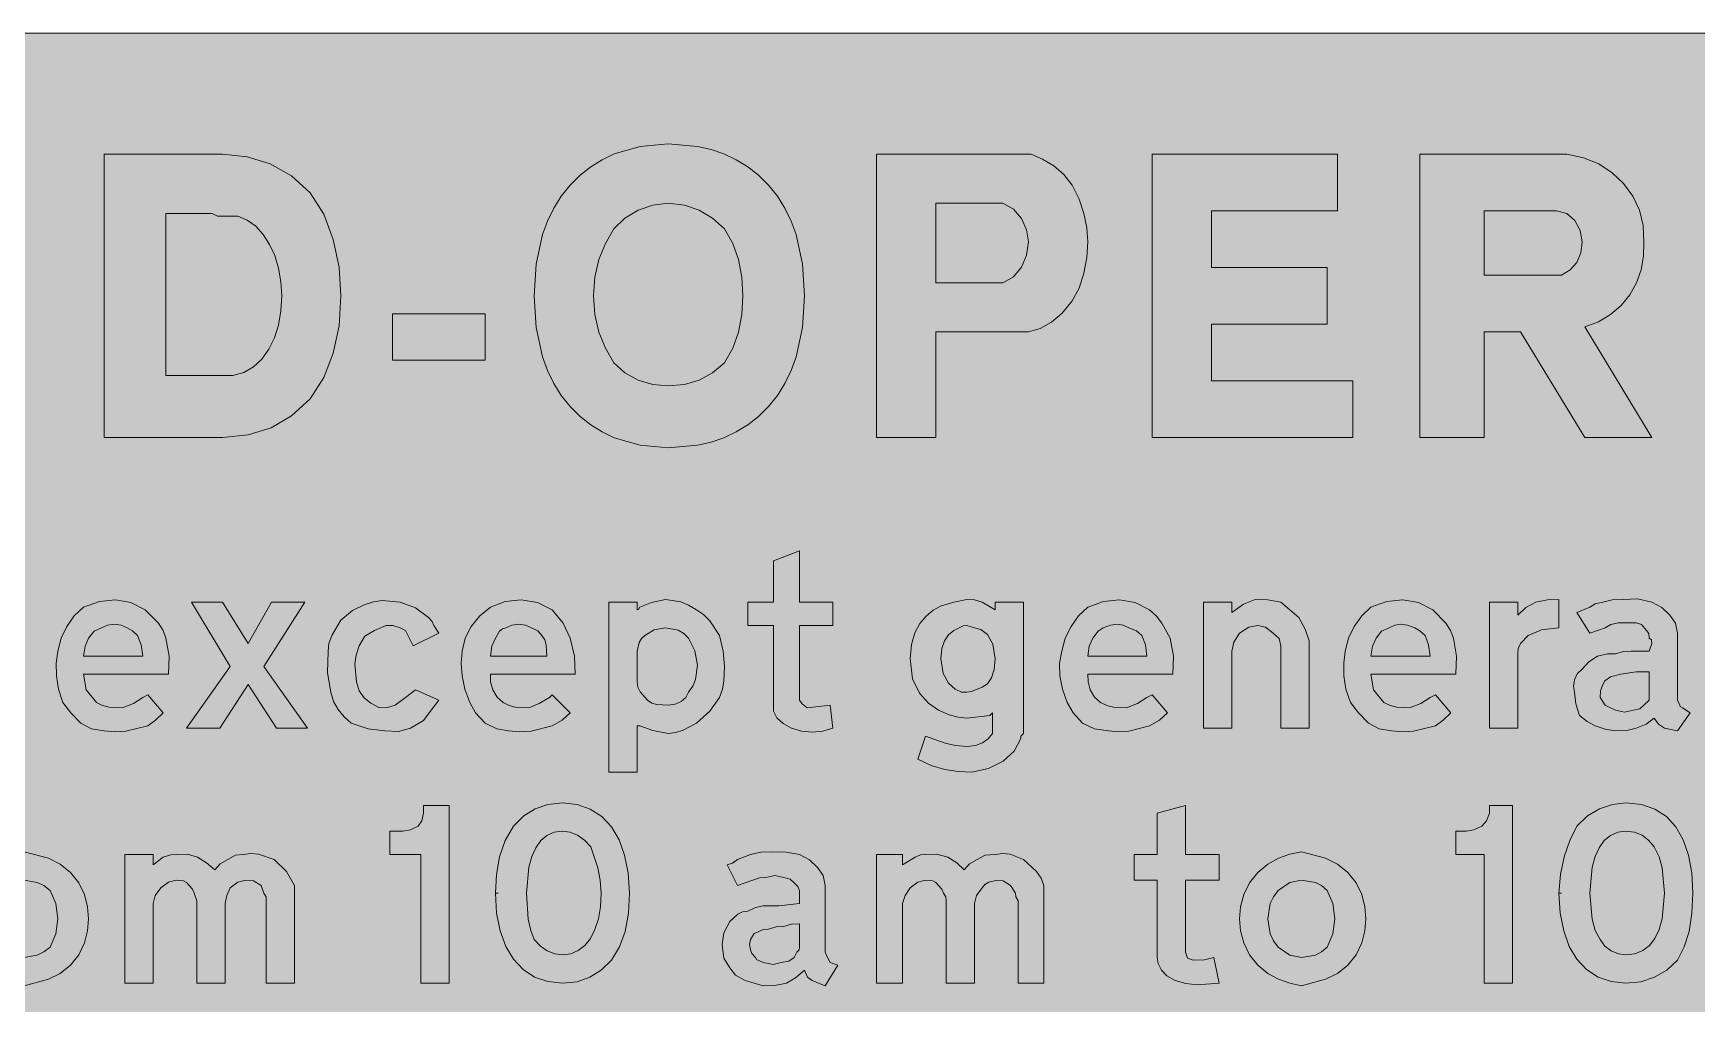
# Model space of a CAD drawing. Header units: metres. Extents: x 10 to 559, y 12 to 260.
# Drawn here: x 345.7 to 462, y 192.1 to 259.9 of the extents above; entities that cross this region are included whole.
import ezdxf

# ---------------------------------------------------------------- set-up
doc = ezdxf.new("R2010")
doc.units = ezdxf.units.M
for name, color, linetype, true_color in [('FILL_BLACK_000000', 7, 'Continuous', 0x000000), ('FILL_YELLOW_FFFF00', 7, 'Continuous', 0xffff00), ('STROKE_BLACK_000000', 7, 'Continuous', 0x000000)]:
    doc.layers.add(name, color=color, linetype=linetype, true_color=true_color)

msp = doc.modelspace()

# ---------------------------------------------------------------- hatches: boundary and pattern name
at = {"layer": 'FILL_BLACK_000000', "true_color": 0x000000}
h = msp.add_hatch(color=7, dxfattribs=at)
h.dxf.hatch_style = 1
h.paths.add_polyline_path([(350.64, 251.46), (358.92, 251.46), (360.64, 251.29), (362.25, 250.79), (363.73, 249.94), (365.04, 248.76), (365.99, 247.26), (366.66, 245.5), (367.07, 243.57), (367.2, 241.56), (367.07, 239.47), (366.66, 237.56), (365.99, 235.84), (365.04, 234.36), (363.75, 233.18), (362.32, 232.34), (360.71, 231.83), (358.92, 231.66), (350.64, 231.66), (350.64, 251.46)])
h.paths.add_polyline_path([(358.38, 235.98), (359.46, 235.98), (359.64, 235.98), (360.41, 236.21), (361.09, 236.6), (361.67, 237.14), (362.16, 237.83), (362.55, 238.62), (362.83, 239.52), (363, 240.51), (363.06, 241.56), (363, 242.55), (362.84, 243.5), (362.57, 244.37), (362.21, 245.16), (361.76, 245.85), (361.24, 246.42), (360.65, 246.86), (360, 247.14), (359.78, 247.14), (359.64, 247.14), (358.56, 247.14), (358.2, 247.32), (354.96, 247.32), (354.96, 235.98), (358.2, 235.98), (358.31, 235.98), (358.38, 235.98)], flags=16)
h = msp.add_hatch(color=7, dxfattribs=at)
h.dxf.hatch_style = 1
h.paths.add_polyline_path([(393.07, 251.79), (393.97, 251.48), (394.83, 251.08), (395.63, 250.59), (396.38, 249.99), (397.08, 249.3), (397.71, 248.52), (398.23, 247.69), (398.67, 246.79), (399.01, 245.84), (399.46, 243.78), (399.6, 241.56), (399.46, 239.34), (399.01, 237.29), (398.67, 236.33), (398.23, 235.43), (397.71, 234.6), (397.08, 233.82), (396.38, 233.13), (395.63, 232.53), (394.83, 232.04), (393.97, 231.64), (393.07, 231.33), (392.12, 231.11), (390.06, 230.94), (388.11, 231.11), (386.3, 231.64), (385.46, 232.04), (384.67, 232.53), (383.92, 233.13), (383.22, 233.82), (382.59, 234.6), (382.07, 235.43), (381.63, 236.33), (381.28, 237.29), (380.84, 239.34), (380.7, 241.56), (380.84, 243.78), (381.28, 245.84), (381.63, 246.79), (382.07, 247.69), (382.59, 248.52), (383.22, 249.3), (383.92, 249.99), (384.67, 250.59), (385.46, 251.08), (386.3, 251.48), (388.11, 252.01), (390.06, 252.18), (392.12, 252.01), (393.07, 251.79)])
h.paths.add_polyline_path([(394.99, 244.1), (394.6, 245.23), (394.02, 246.24), (393.17, 246.98), (392.24, 247.55), (391.21, 247.91), (390.06, 248.04), (388.99, 247.91), (387.97, 247.55), (387.05, 246.98), (386.28, 246.24), (385.68, 245.23), (385.22, 244.1), (384.94, 242.87), (384.84, 241.56), (384.94, 240.25), (385.22, 239.02), (385.68, 237.89), (386.28, 236.88), (387.05, 236.17), (387.97, 235.67), (388.99, 235.36), (390.06, 235.26), (391.21, 235.36), (392.24, 235.67), (393.17, 236.17), (394.02, 236.88), (394.6, 237.89), (394.99, 239.02), (395.21, 240.25), (395.28, 241.56), (395.21, 242.87), (394.99, 244.1)], flags=16)
h = msp.add_hatch(color=7, dxfattribs=at)
h.dxf.hatch_style = 1
h.paths.add_polyline_path([(408.78, 239.04), (408.78, 231.66), (404.64, 231.66), (404.64, 251.46), (414.54, 251.46), (415.26, 251.46), (415.33, 251.46), (415.44, 251.46), (416.24, 251.12), (417.02, 250.65), (417.72, 250.04), (418.32, 249.3), (418.79, 248.33), (419.13, 247.32), (419.33, 246.31), (419.4, 245.34), (419.33, 244.24), (419.13, 243.14), (418.79, 242.1), (418.32, 241.2), (417.61, 240.36), (416.86, 239.72), (416.07, 239.28), (415.26, 239.04), (415.19, 239.04), (415.08, 239.04), (414.36, 239.04), (408.78, 239.04)])
h.paths.add_polyline_path([(413.28, 242.46), (413.35, 242.46), (413.46, 242.46), (414.2, 242.88), (414.77, 243.56), (415.13, 244.41), (415.26, 245.34), (415.13, 246.17), (414.77, 246.96), (414.2, 247.62), (413.46, 248.04), (413.1, 248.04), (408.78, 248.04), (408.78, 242.46), (413.28, 242.46)], flags=16)
h = msp.add_hatch(color=7, dxfattribs=at)
h.dxf.hatch_style = 1
h.paths.add_polyline_path([(428.04, 235.62), (437.94, 235.62), (437.94, 231.66), (423.9, 231.66), (423.9, 251.46), (436.86, 251.46), (436.86, 247.5), (428.04, 247.5), (428.04, 243.54), (436.14, 243.54), (436.14, 239.58), (428.04, 239.58), (428.04, 235.62)])
h = msp.add_hatch(color=7, dxfattribs=at)
h.dxf.hatch_style = 1
h.paths.add_polyline_path([(442.62, 231.66), (442.62, 251.46), (452.88, 251.46), (454.05, 251.22), (455.12, 250.78), (456.06, 250.17), (456.86, 249.41), (457.5, 248.53), (457.97, 247.54), (458.23, 246.47), (458.28, 245.34), (458.26, 244.34), (458.09, 243.37), (457.76, 242.46), (457.29, 241.63), (456.68, 240.88), (455.95, 240.25), (455.1, 239.75), (454.14, 239.4), (458.82, 231.66), (454.14, 231.66), (449.64, 239.04), (447.12, 239.04), (447.12, 231.66), (442.62, 231.66)])
h.paths.add_polyline_path([(452.52, 243), (453.12, 243.37), (453.58, 243.9), (453.86, 244.57), (453.96, 245.34), (453.83, 246.13), (453.46, 246.83), (452.9, 247.31), (452.16, 247.5), (447.12, 247.5), (447.12, 243), (452.34, 243), (452.52, 243)], flags=16)
h = msp.add_hatch(color=7, dxfattribs=at)
h.dxf.hatch_style = 1
h.paths.add_polyline_path([(377.28, 240.3), (377.28, 237.06), (370.8, 237.06), (370.8, 240.3), (377.28, 240.3)])
h = msp.add_hatch(color=7, dxfattribs=at)
h.dxf.hatch_style = 1
h.paths.add_polyline_path([(399.44, 213.03), (399.78, 212.76), (401.4, 212.94), (401.58, 211.32), (400.88, 211.12), (400.14, 211.05), (399.4, 211.12), (398.7, 211.32), (398.1, 211.65), (397.66, 212.06), (397.43, 212.51), (397.44, 212.94), (397.44, 218.52), (395.64, 218.52), (395.64, 220.14), (397.44, 220.14), (397.44, 223.02), (399.24, 223.74), (399.24, 220.14), (401.58, 220.14), (401.58, 218.52), (399.24, 218.52), (399.24, 213.3), (399.44, 213.03)])
h = msp.add_hatch(color=7, dxfattribs=at)
h.dxf.hatch_style = 1
h.paths.add_polyline_path([(349.02, 211.68), (348.32, 212.4), (347.76, 213.12), (347.45, 214.06), (347.31, 214.99), (347.3, 215.88), (347.4, 216.72), (347.63, 217.63), (348.03, 218.45), (348.56, 219.18), (349.2, 219.78), (350.31, 220.18), (351.43, 220.3), (352.52, 220.11), (353.52, 219.6), (354.44, 218.68), (354.76, 218.16), (354.96, 217.62), (355.18, 216.36), (355.14, 215.1), (349.2, 215.1), (349.38, 214.02), (350.1, 213.12), (350.53, 212.91), (351, 212.81), (351.9, 212.76), (352.69, 213.05), (353.34, 213.48), (353.7, 213.66), (354.78, 212.4), (354.24, 211.88), (353.7, 211.5), (352.17, 211.12), (351.42, 211.07), (350.64, 211.14), (349.76, 211.28), (349.02, 211.68)])
h.paths.add_polyline_path([(353.23, 217.15), (352.98, 217.8), (352.62, 218.14), (352.26, 218.34), (351.83, 218.54), (351.36, 218.61), (350.89, 218.54), (350.46, 218.34), (349.94, 218.12), (349.56, 217.62), (349.31, 217.06), (349.2, 216.36), (353.34, 216.36), (353.23, 217.15)], flags=16)
h = msp.add_hatch(color=7, dxfattribs=at)
h.dxf.hatch_style = 1
h.paths.add_polyline_path([(360.72, 214.38), (358.74, 211.32), (356.4, 211.32), (359.46, 215.64), (356.76, 220.14), (358.92, 220.14), (360.72, 217.26), (362.34, 220.14), (364.68, 220.14), (361.8, 215.64), (364.86, 211.32), (362.7, 211.32), (360.72, 214.38)])
h = msp.add_hatch(color=7, dxfattribs=at)
h.dxf.hatch_style = 1
h.paths.add_polyline_path([(370.44, 212.78), (370.98, 212.94), (371.7, 213.48), (372.42, 214.02), (374.04, 213.3), (373.5, 212.58), (372.96, 211.86), (372.06, 211.32), (371.23, 211.1), (370.26, 211.14), (369.09, 211.28), (367.92, 211.68), (367.42, 212.12), (367, 212.63), (366.68, 213.2), (366.48, 213.84), (366.26, 215.21), (366.3, 216.72), (366.36, 217.26), (366.55, 217.8), (367.2, 218.88), (368.01, 219.56), (368.82, 219.96), (369.47, 220.17), (370.08, 220.25), (371.34, 220.14), (372.4, 219.74), (373.32, 219.06), (373.57, 218.79), (373.68, 218.52), (374.04, 217.98), (372.24, 217.08), (371.7, 218.16), (371.34, 218.34), (370.83, 218.51), (370.37, 218.52), (369.54, 218.16), (368.87, 217.76), (368.46, 217.08), (368.25, 216.43), (368.17, 215.82), (368.28, 214.56), (368.48, 213.95), (368.82, 213.46), (369.29, 213.07), (369.9, 212.76), (370.44, 212.78)])
h = msp.add_hatch(color=7, dxfattribs=at)
h.dxf.hatch_style = 1
h.paths.add_polyline_path([(377.28, 211.68), (376.6, 212.4), (376.2, 213.12), (375.86, 214.06), (375.66, 214.99), (375.59, 215.88), (375.66, 216.72), (375.89, 217.63), (376.31, 218.45), (376.9, 219.18), (377.64, 219.78), (378.67, 220.18), (379.8, 220.3), (380.93, 220.11), (381.96, 219.6), (382.72, 218.68), (383.22, 217.62), (383.53, 216.36), (383.58, 215.1), (377.64, 215.1), (377.66, 214.56), (377.82, 214.02), (378.11, 213.5), (378.54, 213.12), (378.95, 212.91), (379.37, 212.81), (380.34, 212.76), (381.06, 213.05), (381.78, 213.48), (381.96, 213.66), (383.22, 212.4), (382.66, 211.88), (381.96, 211.5), (380.5, 211.12), (379.71, 211.07), (378.9, 211.14), (378.09, 211.28), (377.28, 211.68)])
h.paths.add_polyline_path([(381.55, 217.15), (381.45, 217.5), (381.24, 217.8), (380.95, 218.14), (380.52, 218.34), (380.09, 218.54), (379.62, 218.61), (379.15, 218.54), (378.72, 218.34), (378.48, 218.28), (378.29, 218.12), (378, 217.62), (377.75, 217.06), (377.64, 216.36), (381.6, 216.36), (381.55, 217.15)], flags=16)
h = msp.add_hatch(color=7, dxfattribs=at)
h.dxf.hatch_style = 1
h.paths.add_polyline_path([(390.96, 220.16), (391.5, 219.94), (392.04, 219.6), (392.55, 219.27), (392.98, 218.84), (393.66, 217.8), (393.91, 216.72), (394.02, 215.64), (393.97, 214.63), (393.87, 214.05), (393.66, 213.48), (392.98, 212.51), (392.04, 211.68), (391.12, 211.19), (390.6, 211.02), (390.06, 210.96), (389, 211.16), (388.08, 211.5), (387.97, 211.5), (387.9, 211.5), (387.9, 208.26), (385.92, 208.26), (385.92, 220.14), (387.9, 220.14), (387.9, 219.78), (387.9, 219.6), (387.99, 219.62), (388.08, 219.78), (388.91, 220.12), (389.88, 220.32), (390.96, 220.16)])
h.paths.add_polyline_path([(388.04, 217.33), (387.9, 216.72), (387.9, 214.56), (387.96, 214.19), (388.12, 213.86), (388.62, 213.3), (388.92, 213.09), (389.27, 212.99), (390.06, 212.94), (390.56, 213), (390.98, 213.19), (391.3, 213.47), (391.5, 213.84), (391.79, 214.27), (391.98, 214.73), (392.11, 215.73), (391.93, 216.73), (391.5, 217.62), (391.17, 217.96), (390.76, 218.18), (389.88, 218.34), (389.09, 218.21), (388.44, 217.8), (388.2, 217.61), (388.04, 217.33)], flags=16)
h = msp.add_hatch(color=7, dxfattribs=at)
h.dxf.hatch_style = 1
h.paths.add_polyline_path([(410.16, 210.12), (410.94, 210.06), (411.55, 210.12), (412.04, 210.31), (412.43, 210.59), (412.74, 210.96), (412.74, 211.14), (412.74, 211.5), (412.74, 212.4), (412.56, 212.22), (410.94, 212.04), (410.35, 212.11), (409.72, 212.27), (408.96, 212.58), (408.27, 213.07), (407.63, 213.77), (407.16, 214.78), (406.98, 216.18), (407.07, 217.17), (407.31, 217.99), (407.66, 218.65), (408.1, 219.17), (408.6, 219.57), (409.11, 219.85), (410.04, 220.14), (410.94, 220.32), (411.48, 220.3), (412.02, 220.14), (412.92, 219.6), (412.92, 220.14), (414.9, 220.14), (414.9, 210.96), (414.72, 210.78), (414.72, 210.6), (414.26, 209.73), (413.48, 209.03), (412.47, 208.52), (411.3, 208.26), (410.35, 208.3), (409.41, 208.44), (408.46, 208.72), (407.52, 209.16), (408.06, 210.78), (409.43, 210.29), (410.16, 210.12)])
h.paths.add_polyline_path([(410.04, 218.16), (409.67, 217.85), (409.39, 217.44), (409.2, 216.89), (409.14, 216.18), (409.29, 215.16), (409.66, 214.47), (410.13, 214.05), (410.58, 213.84), (410.94, 213.84), (411.28, 213.89), (412.02, 214.2), (412.39, 214.43), (412.67, 214.85), (412.86, 215.44), (412.92, 216.18), (412.77, 217.2), (412.4, 217.87), (411.93, 218.23), (411.48, 218.34), (410.94, 218.52), (410.69, 218.48), (410.04, 218.16)], flags=16)
h = msp.add_hatch(color=7, dxfattribs=at)
h.dxf.hatch_style = 1
h.paths.add_polyline_path([(419.04, 211.68), (418.37, 212.4), (417.96, 213.12), (417.63, 214.06), (417.44, 214.99), (417.43, 215.88), (417.6, 216.72), (417.83, 217.63), (418.23, 218.45), (418.76, 219.18), (419.4, 219.78), (420.51, 220.18), (421.63, 220.3), (422.72, 220.11), (423.72, 219.6), (424.2, 219.16), (424.58, 218.68), (425.16, 217.62), (425.39, 216.36), (425.34, 215.1), (419.4, 215.1), (419.42, 214.56), (419.58, 214.02), (419.87, 213.5), (420.3, 213.12), (420.73, 212.91), (421.2, 212.81), (422.1, 212.76), (422.89, 213.05), (423.54, 213.48), (423.9, 213.66), (424.98, 212.4), (424.42, 211.88), (423.72, 211.5), (422.28, 211.12), (421.54, 211.07), (420.84, 211.14), (419.87, 211.28), (419.04, 211.68)])
h.paths.add_polyline_path([(423.43, 217.15), (423.18, 217.8), (422.8, 218.14), (422.28, 218.34), (421.87, 218.54), (421.45, 218.61), (420.99, 218.54), (420.48, 218.34), (420.12, 218.12), (419.76, 217.62), (419.51, 217.06), (419.4, 216.36), (423.54, 216.36), (423.43, 217.15)], flags=16)
h = msp.add_hatch(color=7, dxfattribs=at)
h.dxf.hatch_style = 1
h.paths.add_polyline_path([(430.65, 218.39), (430.02, 217.98), (429.62, 217.35), (429.48, 216.72), (429.48, 211.32), (427.5, 211.32), (427.5, 220.14), (429.48, 220.14), (429.48, 219.42), (430.29, 220.01), (431.1, 220.32), (432, 220.3), (432.9, 220.14), (434.16, 219.06), (434.59, 218.25), (434.88, 217.44), (434.88, 211.32), (432.9, 211.32), (432.9, 217.08), (432.77, 217.6), (432.36, 217.98), (431.82, 218.39), (431.28, 218.52), (430.65, 218.39)])
h = msp.add_hatch(color=7, dxfattribs=at)
h.dxf.hatch_style = 1
h.paths.add_polyline_path([(439.02, 211.68), (438.32, 212.4), (437.76, 213.12), (437.45, 214.06), (437.31, 214.99), (437.3, 215.88), (437.4, 216.72), (437.63, 217.63), (438.03, 218.45), (438.56, 219.18), (439.2, 219.78), (440.31, 220.18), (441.43, 220.3), (442.52, 220.11), (443.52, 219.6), (444.44, 218.68), (444.76, 218.16), (444.96, 217.62), (445.18, 216.36), (445.14, 215.1), (439.2, 215.1), (439.38, 214.02), (440.1, 213.12), (440.53, 212.91), (441, 212.81), (441.9, 212.76), (442.69, 213.05), (443.34, 213.48), (443.7, 213.66), (444.78, 212.4), (444.24, 211.88), (443.7, 211.5), (442.17, 211.12), (441.42, 211.07), (440.64, 211.14), (439.76, 211.28), (439.02, 211.68)])
h.paths.add_polyline_path([(443.23, 217.15), (442.98, 217.8), (442.62, 218.14), (442.26, 218.34), (441.75, 218.54), (441.29, 218.61), (440.87, 218.54), (440.46, 218.34), (439.94, 218.12), (439.56, 217.62), (439.31, 217.06), (439.2, 216.36), (443.34, 216.36), (443.23, 217.15)], flags=16)
h = msp.add_hatch(color=7, dxfattribs=at)
h.dxf.hatch_style = 1
h.paths.add_polyline_path([(450.02, 219.76), (450.72, 220.14), (451.53, 220.3), (452.34, 220.32), (452.34, 218.34), (451.13, 218.21), (450.18, 217.8), (449.64, 217.26), (449.48, 216.9), (449.46, 216.54), (449.46, 211.32), (447.48, 211.32), (447.48, 220.14), (449.46, 220.14), (449.46, 219.24), (450.02, 219.76)])
h = msp.add_hatch(color=7, dxfattribs=at)
h.dxf.hatch_style = 1
h.paths.add_polyline_path([(454.88, 220.03), (455.4, 220.14), (456.05, 220.3), (456.84, 220.32), (457.83, 220.37), (458.82, 220.14), (459.52, 219.76), (460.08, 219.24), (460.49, 218.68), (460.62, 217.98), (460.62, 216.18), (460.62, 213.3), (460.8, 212.94), (460.82, 212.85), (460.98, 212.76), (461.52, 212.4), (460.62, 211.14), (459.72, 211.32), (459.29, 211.61), (459, 212.04), (458.44, 211.61), (457.74, 211.32), (457.09, 211.16), (456.3, 211.14), (455.58, 211.25), (454.86, 211.5), (454.32, 211.79), (453.78, 212.22), (453.53, 213.03), (453.42, 213.84), (453.35, 214.27), (453.42, 214.72), (453.62, 215.13), (453.96, 215.46), (454.43, 215.98), (455.04, 216.36), (455.74, 216.52), (456.3, 216.54), (456.84, 216.7), (457.38, 216.72), (458.64, 216.72), (458.82, 217.26), (458.8, 217.51), (458.64, 217.62), (458.62, 217.96), (458.46, 218.16), (458.1, 218.57), (457.74, 218.7), (456.48, 218.7), (455.96, 218.59), (455.58, 218.34), (454.5, 217.98), (453.6, 219.42), (454.5, 219.78), (454.88, 220.03)])
h.paths.add_polyline_path([(457.56, 212.58), (457.99, 212.69), (458.28, 212.94), (458.64, 213.3), (458.64, 213.84), (458.64, 215.28), (457.74, 215.28), (456.66, 215.1), (455.94, 214.92), (455.54, 214.65), (455.4, 214.38), (455.24, 213.93), (455.22, 213.48), (455.58, 212.94), (455.94, 212.76), (456.3, 212.58), (456.93, 212.45), (457.56, 212.58)], flags=16)
h = msp.add_hatch(color=7, dxfattribs=at)
h.dxf.hatch_style = 1
h.paths.add_polyline_path([(372.78, 193.5), (372.78, 202.5), (370.62, 202.5), (370.62, 204.12), (371.52, 204.12), (372.06, 204.23), (372.6, 204.48), (372.85, 204.86), (372.96, 205.38), (372.96, 205.92), (374.76, 205.92), (374.76, 193.5), (372.78, 193.5)])
h = msp.add_hatch(color=7, dxfattribs=at)
h.dxf.hatch_style = 1
h.paths.add_polyline_path([(378.29, 202.34), (378.68, 203.47), (379.26, 204.48), (379.97, 205.19), (380.77, 205.7), (381.66, 206), (382.68, 206.1), (383.71, 205.99), (384.63, 205.67), (385.43, 205.15), (386.1, 204.44), (386.64, 203.53), (387.03, 202.46), (387.28, 201.21), (387.36, 199.8), (387.29, 198.39), (387.07, 197.12), (386.68, 196.03), (386.1, 195.12), (385.39, 194.41), (384.59, 193.91), (383.7, 193.6), (382.68, 193.5), (381.65, 193.61), (380.73, 193.93), (379.93, 194.45), (379.26, 195.17), (378.72, 196.07), (378.33, 197.15), (378.08, 198.39), (378, 199.8), (378.07, 201.11), (378.29, 202.34)])
h.paths.add_polyline_path([(383.79, 195.78), (384.25, 196.13), (384.64, 196.63), (384.95, 197.25), (385.19, 197.99), (385.33, 198.84), (385.38, 199.8), (385.32, 200.71), (385.16, 201.56), (384.66, 203.04), (384.22, 203.51), (383.74, 203.85), (383.22, 204.05), (382.68, 204.12), (382.11, 204.05), (381.6, 203.82), (381.17, 203.47), (380.81, 202.97), (380.53, 202.35), (380.33, 201.61), (380.16, 199.8), (380.29, 197.98), (380.46, 197.19), (380.7, 196.56), (381.14, 196.09), (381.62, 195.75), (382.14, 195.55), (382.68, 195.48), (383.26, 195.55), (383.79, 195.78)], flags=16)
h = msp.add_hatch(color=7, dxfattribs=at)
h.dxf.hatch_style = 1
h.paths.add_polyline_path([(426.38, 195.26), (426.78, 195.12), (427.57, 195.14), (428.22, 195.3), (428.58, 193.5), (427.05, 193.39), (426.25, 193.47), (425.52, 193.68), (424.94, 194.01), (424.55, 194.42), (424.33, 194.87), (424.26, 195.3), (424.26, 200.7), (422.64, 200.7), (422.64, 202.5), (424.26, 202.5), (424.26, 205.38), (426.24, 205.92), (426.24, 202.5), (428.58, 202.5), (428.58, 200.7), (426.24, 200.7), (426.24, 195.66), (426.38, 195.26)])
h = msp.add_hatch(color=7, dxfattribs=at)
h.dxf.hatch_style = 1
h.paths.add_polyline_path([(447.12, 193.5), (447.12, 202.5), (445.14, 202.5), (445.14, 204.12), (445.86, 204.12), (446.4, 204.23), (446.94, 204.48), (447.28, 204.86), (447.48, 205.38), (447.48, 205.92), (449.1, 205.92), (449.1, 193.5), (447.12, 193.5)])
h = msp.add_hatch(color=7, dxfattribs=at)
h.dxf.hatch_style = 1
h.paths.add_polyline_path([(452.7, 202.34), (453.1, 203.47), (453.6, 204.48), (454.34, 205.19), (455.18, 205.7), (456.08, 206), (457.02, 206.1), (458.1, 205.99), (459.04, 205.67), (459.85, 205.15), (460.51, 204.44), (461.03, 203.53), (461.4, 202.46), (461.62, 201.21), (461.7, 199.8), (461.63, 198.39), (461.43, 197.12), (461.09, 196.03), (460.62, 195.12), (459.88, 194.41), (459.02, 193.91), (458.06, 193.6), (457.02, 193.5), (455.99, 193.61), (455.07, 193.93), (454.27, 194.45), (453.6, 195.17), (453.06, 196.07), (452.67, 197.15), (452.42, 198.39), (452.34, 199.8), (452.44, 201.11), (452.7, 202.34)])
h.paths.add_polyline_path([(458.2, 195.78), (458.67, 196.13), (459.05, 196.63), (459.34, 197.25), (459.55, 197.99), (459.72, 199.8), (459.56, 201.56), (459.34, 202.33), (459, 203.04), (458.59, 203.51), (458.15, 203.85), (457.63, 204.05), (457.02, 204.12), (456.45, 204.05), (455.94, 203.82), (455.51, 203.47), (455.15, 202.97), (454.87, 202.35), (454.67, 201.61), (454.5, 199.8), (454.66, 197.98), (454.88, 197.19), (455.22, 196.56), (455.55, 196.09), (455.99, 195.75), (456.49, 195.55), (457.02, 195.48), (457.65, 195.55), (458.2, 195.78)], flags=16)
h = msp.add_hatch(color=7, dxfattribs=at)
h.dxf.hatch_style = 1
h.paths.add_polyline_path([(341.03, 199.69), (341.42, 200.51), (342, 201.24), (342.71, 201.82), (343.46, 202.23), (344.25, 202.51), (345.06, 202.68), (346.75, 202.23), (347.57, 201.82), (348.3, 201.24), (348.88, 200.51), (349.27, 199.69), (349.49, 198.84), (349.56, 198), (349.49, 197.16), (349.27, 196.31), (348.88, 195.49), (348.3, 194.76), (347.57, 194.18), (346.75, 193.77), (345.06, 193.32), (344.25, 193.49), (343.46, 193.77), (342.71, 194.18), (342, 194.76), (341.42, 195.49), (341.03, 196.31), (340.81, 197.16), (340.74, 198), (340.81, 198.84), (341.03, 199.69)])
h.paths.add_polyline_path([(343.44, 199.98), (343.1, 199.54), (342.88, 199.06), (342.72, 198), (342.88, 196.94), (343.1, 196.46), (343.44, 196.02), (344.25, 195.46), (345.06, 195.3), (345.96, 195.46), (346.43, 195.68), (346.86, 196.02), (347.26, 196.94), (347.4, 198), (347.26, 199.06), (346.86, 199.98), (346.43, 200.32), (345.96, 200.54), (345.06, 200.7), (344.25, 200.54), (343.44, 199.98)], flags=16)
h = msp.add_hatch(color=7, dxfattribs=at)
h.dxf.hatch_style = 1
h.paths.add_polyline_path([(354.06, 201.78), (354.78, 202.32), (355.3, 202.48), (355.68, 202.5), (356.46, 202.51), (357.17, 202.3), (357.81, 201.92), (358.38, 201.42), (358.76, 201.85), (359.28, 202.14), (359.82, 202.46), (360.36, 202.5), (360.9, 202.57), (361.44, 202.52), (362.52, 202.14), (363.38, 201.31), (363.96, 200.34), (363.96, 200.16), (363.96, 199.8), (363.96, 193.5), (361.98, 193.5), (361.98, 199.26), (361.96, 199.53), (361.8, 199.8), (361.62, 200.34), (361.08, 200.66), (360.54, 200.7), (360, 200.57), (359.46, 200.16), (359.21, 199.62), (359.1, 199.08), (359.1, 193.5), (357.12, 193.5), (357.12, 199.26), (356.94, 199.8), (356.83, 200.07), (356.58, 200.34), (356.41, 200.55), (356.2, 200.66), (355.68, 200.7), (355.14, 200.57), (354.6, 200.16), (354.2, 199.62), (354.06, 199.08), (354.06, 193.5), (352.08, 193.5), (352.08, 202.5), (354.06, 202.5), (354.06, 201.78)])
h = msp.add_hatch(color=7, dxfattribs=at)
h.dxf.hatch_style = 1
h.paths.add_polyline_path([(394.92, 202.14), (395.82, 202.5), (396.54, 202.66), (397.26, 202.68), (398.32, 202.66), (399.24, 202.5), (399.94, 202.12), (400.5, 201.6), (400.9, 201.04), (401.04, 200.34), (401.04, 198.54), (401.04, 195.66), (401.22, 195.3), (401.4, 194.94), (401.94, 194.76), (401.04, 193.32), (400.14, 193.68), (399.8, 193.91), (399.6, 194.4), (398.97, 193.88), (398.34, 193.5), (397.53, 193.34), (396.72, 193.32), (395.46, 193.68), (394.78, 194.06), (394.38, 194.58), (393.97, 195.26), (393.84, 196.2), (393.97, 197.01), (394.38, 197.82), (394.94, 198.32), (395.27, 198.48), (395.64, 198.54), (396.18, 198.79), (396.72, 198.9), (397.8, 198.9), (399.24, 199.08), (399.24, 199.44), (399.24, 199.98), (399.13, 200.25), (398.88, 200.52), (398.59, 200.77), (398.16, 200.88), (397.53, 201.02), (396.9, 200.88), (396.45, 200.86), (396, 200.7), (394.92, 200.34), (394.2, 201.78), (394.56, 201.89), (394.92, 202.14)])
h.paths.add_polyline_path([(397.98, 194.94), (398.5, 195.05), (398.88, 195.3), (399.06, 195.66), (399.22, 195.84), (399.24, 196.02), (399.24, 197.64), (398.7, 197.62), (398.16, 197.46), (397.62, 197.44), (397.08, 197.28), (396.72, 197.26), (396.36, 197.1), (396.09, 196.97), (395.82, 196.56), (395.75, 196.2), (395.82, 195.84), (395.93, 195.57), (396.18, 195.3), (396.27, 195.14), (396.36, 195.12), (396.72, 194.94), (397.42, 194.81), (397.98, 194.94)], flags=16)
h = msp.add_hatch(color=7, dxfattribs=at)
h.dxf.hatch_style = 1
h.paths.add_polyline_path([(406.44, 201.78), (407.34, 202.32), (407.7, 202.48), (408.06, 202.5), (408.86, 202.51), (409.61, 202.3), (410.26, 201.92), (410.76, 201.42), (411.14, 201.85), (411.66, 202.14), (412.22, 202.46), (412.92, 202.5), (413.46, 202.57), (413.98, 202.52), (414.9, 202.14), (415.82, 201.31), (416.14, 200.85), (416.34, 200.34), (416.34, 200.16), (416.34, 199.8), (416.34, 193.5), (414.54, 193.5), (414.54, 199.26), (414.38, 199.53), (414.36, 199.8), (414, 200.34), (413.48, 200.66), (413.1, 200.7), (412.49, 200.57), (412.21, 200.4), (412.02, 200.16), (411.62, 199.62), (411.48, 199.08), (411.48, 193.5), (409.5, 193.5), (409.5, 199.26), (409.48, 199.53), (409.32, 199.8), (409.21, 200.07), (408.96, 200.34), (408.79, 200.55), (408.58, 200.66), (408.06, 200.7), (407.52, 200.57), (406.98, 200.16), (406.64, 199.62), (406.44, 199.08), (406.44, 193.5), (404.64, 193.5), (404.64, 202.5), (406.44, 202.5), (406.44, 201.78)])
h = msp.add_hatch(color=7, dxfattribs=at)
h.dxf.hatch_style = 1
h.paths.add_polyline_path([(430.31, 199.69), (430.7, 200.51), (431.28, 201.24), (431.99, 201.82), (432.74, 202.23), (433.53, 202.51), (434.34, 202.68), (436.03, 202.23), (436.85, 201.82), (437.58, 201.24), (438.16, 200.51), (438.55, 199.69), (438.77, 198.84), (438.84, 198), (438.77, 197.16), (438.55, 196.31), (438.16, 195.49), (437.58, 194.76), (436.85, 194.18), (436.03, 193.77), (434.34, 193.32), (433.53, 193.49), (432.74, 193.77), (431.99, 194.18), (431.28, 194.76), (430.7, 195.49), (430.31, 196.31), (430.09, 197.16), (430.02, 198), (430.09, 198.84), (430.31, 199.69)])
h.paths.add_polyline_path([(432.72, 199.98), (432.38, 199.54), (432.16, 199.06), (432, 198), (432.16, 196.94), (432.38, 196.46), (432.72, 196.02), (433.53, 195.46), (434.34, 195.3), (435.31, 195.46), (435.73, 195.68), (436.14, 196.02), (436.54, 196.94), (436.68, 198), (436.54, 199.06), (436.14, 199.98), (435.73, 200.32), (435.31, 200.54), (434.34, 200.7), (433.53, 200.54), (432.72, 199.98)], flags=16)
at = {"layer": 'FILL_YELLOW_FFFF00', "true_color": 0xffff00}
h = msp.add_hatch(color=7, dxfattribs=at)
h.dxf.hatch_style = 1
h.paths.add_polyline_path([(553.58, 259.79), (554.9, 259.4), (556.14, 258.78), (557.28, 257.94), (558.12, 256.9), (558.74, 255.69), (559.13, 254.35), (559.26, 252.9), (559.26, 19.08), (559.13, 17.73), (558.72, 16.38), (558.07, 15.21), (557.28, 14.04), (556.11, 13.12), (554.83, 12.51), (553.51, 12.17), (552.24, 12.06), (17.1, 12.06), (15.86, 12.17), (14.6, 12.51), (13.38, 13.12), (12.24, 14.04), (11.3, 15.18), (10.62, 16.43), (10.22, 17.74), (10.08, 19.08), (10.08, 252.9), (10.22, 254.25), (10.62, 255.6), (11.3, 256.77), (12.24, 257.94), (12.71, 258.45), (13.28, 258.89), (14.58, 259.56), (15.91, 259.88), (17.1, 259.92), (552.24, 259.92), (553.58, 259.79)])

# ---------------------------------------------------------------- linework, layer by layer
at = {"layer": 'FILL_BLACK_000000', "lineweight": 0, "true_color": 0x000000}
for points in [[(350.64, 251.46), (358.92, 251.46), (360.64, 251.29), (362.25, 250.79), (363.73, 249.94), (365.04, 248.76), (365.99, 247.26), (366.66, 245.5), (367.07, 243.57), (367.2, 241.56), (367.07, 239.47), (366.66, 237.56), (365.99, 235.84), (365.04, 234.36), (363.75, 233.18), (362.32, 232.34), (360.71, 231.83), (358.92, 231.66), (350.64, 231.66)], [(393.07, 251.79), (393.97, 251.48), (394.83, 251.08), (395.63, 250.59), (396.38, 249.99), (397.08, 249.3), (397.71, 248.52), (398.23, 247.69), (398.67, 246.79), (399.01, 245.84), (399.46, 243.78), (399.6, 241.56), (399.46, 239.34), (399.01, 237.29), (398.67, 236.33), (398.23, 235.43), (397.71, 234.6), (397.08, 233.82), (396.38, 233.13), (395.63, 232.53), (394.83, 232.04), (393.97, 231.64), (393.07, 231.33), (392.12, 231.11), (390.06, 230.94), (388.11, 231.11), (386.3, 231.64), (385.46, 232.04), (384.67, 232.53), (383.92, 233.13), (383.22, 233.82), (382.59, 234.6), (382.07, 235.43), (381.63, 236.33), (381.28, 237.29), (380.84, 239.34), (380.7, 241.56), (380.84, 243.78), (381.28, 245.84), (381.63, 246.79), (382.07, 247.69), (382.59, 248.52), (383.22, 249.3), (383.92, 249.99), (384.67, 250.59), (385.46, 251.08), (386.3, 251.48), (388.11, 252.01), (390.06, 252.18), (392.12, 252.01)], [(408.78, 239.04), (408.78, 231.66), (404.64, 231.66), (404.64, 251.46), (414.54, 251.46), (415.26, 251.46), (415.33, 251.46), (415.44, 251.46), (416.24, 251.12), (417.02, 250.65), (417.72, 250.04), (418.32, 249.3), (418.79, 248.33), (419.13, 247.32), (419.33, 246.31), (419.4, 245.34), (419.33, 244.24), (419.13, 243.14), (418.79, 242.1), (418.32, 241.2), (417.61, 240.36), (416.86, 239.72), (416.07, 239.28), (415.26, 239.04), (415.19, 239.04), (415.08, 239.04), (414.36, 239.04)], [(428.04, 235.62), (437.94, 235.62), (437.94, 231.66), (423.9, 231.66), (423.9, 251.46), (436.86, 251.46), (436.86, 247.5), (428.04, 247.5), (428.04, 243.54), (436.14, 243.54), (436.14, 239.58), (428.04, 239.58)], [(442.62, 231.66), (442.62, 251.46), (452.88, 251.46), (454.05, 251.22), (455.12, 250.78), (456.06, 250.17), (456.86, 249.41), (457.5, 248.53), (457.97, 247.54), (458.23, 246.47), (458.28, 245.34), (458.26, 244.34), (458.09, 243.37), (457.76, 242.46), (457.29, 241.63), (456.68, 240.88), (455.95, 240.25), (455.1, 239.75), (454.14, 239.4), (458.82, 231.66), (454.14, 231.66), (449.64, 239.04), (447.12, 239.04), (447.12, 231.66)], [(394.99, 244.1), (394.6, 245.23), (394.02, 246.24), (393.17, 246.98), (392.24, 247.55), (391.21, 247.91), (390.06, 248.04), (388.99, 247.91), (387.97, 247.55), (387.05, 246.98), (386.28, 246.24), (385.68, 245.23), (385.22, 244.1), (384.94, 242.87), (384.84, 241.56), (384.94, 240.25), (385.22, 239.02), (385.68, 237.89), (386.28, 236.88), (387.05, 236.17), (387.97, 235.67), (388.99, 235.36), (390.06, 235.26), (391.21, 235.36), (392.24, 235.67), (393.17, 236.17), (394.02, 236.88), (394.6, 237.89), (394.99, 239.02), (395.21, 240.25), (395.28, 241.56), (395.21, 242.87)], [(413.28, 242.46), (413.35, 242.46), (413.46, 242.46), (414.2, 242.88), (414.77, 243.56), (415.13, 244.41), (415.26, 245.34), (415.13, 246.17), (414.77, 246.96), (414.2, 247.62), (413.46, 248.04), (413.1, 248.04), (408.78, 248.04), (408.78, 242.46)], [(358.38, 235.98), (359.46, 235.98), (359.64, 235.98), (360.41, 236.21), (361.09, 236.6), (361.67, 237.14), (362.16, 237.83), (362.55, 238.62), (362.83, 239.52), (363, 240.51), (363.06, 241.56), (363, 242.55), (362.84, 243.5), (362.57, 244.37), (362.21, 245.16), (361.76, 245.85), (361.24, 246.42), (360.65, 246.86), (360, 247.14), (359.78, 247.14), (359.64, 247.14), (358.56, 247.14), (358.2, 247.32), (354.96, 247.32), (354.96, 235.98), (358.2, 235.98), (358.31, 235.98)], [(452.52, 243), (453.12, 243.37), (453.58, 243.9), (453.86, 244.57), (453.96, 245.34), (453.83, 246.13), (453.46, 246.83), (452.9, 247.31), (452.16, 247.5), (447.12, 247.5), (447.12, 243), (452.34, 243)], [(377.28, 240.3), (377.28, 237.06), (370.8, 237.06), (370.8, 240.3)], [(399.44, 213.03), (399.78, 212.76), (401.4, 212.94), (401.58, 211.32), (400.88, 211.12), (400.14, 211.05), (399.4, 211.12), (398.7, 211.32), (398.1, 211.65), (397.66, 212.06), (397.43, 212.51), (397.44, 212.94), (397.44, 218.52), (395.64, 218.52), (395.64, 220.14), (397.44, 220.14), (397.44, 223.02), (399.24, 223.74), (399.24, 220.14), (401.58, 220.14), (401.58, 218.52), (399.24, 218.52), (399.24, 213.3)], [(349.02, 211.68), (348.32, 212.4), (347.76, 213.12), (347.45, 214.06), (347.31, 214.99), (347.3, 215.88), (347.4, 216.72), (347.63, 217.63), (348.03, 218.45), (348.56, 219.18), (349.2, 219.78), (350.31, 220.18), (351.43, 220.3), (352.52, 220.11), (353.52, 219.6), (354.44, 218.68), (354.76, 218.16), (354.96, 217.62), (355.18, 216.36), (355.14, 215.1), (349.2, 215.1), (349.38, 214.02), (350.1, 213.12), (350.53, 212.91), (351, 212.81), (351.9, 212.76), (352.69, 213.05), (353.34, 213.48), (353.7, 213.66), (354.78, 212.4), (354.24, 211.88), (353.7, 211.5), (352.17, 211.12), (351.42, 211.07), (350.64, 211.14), (349.76, 211.28)], [(360.72, 214.38), (358.74, 211.32), (356.4, 211.32), (359.46, 215.64), (356.76, 220.14), (358.92, 220.14), (360.72, 217.26), (362.34, 220.14), (364.68, 220.14), (361.8, 215.64), (364.86, 211.32), (362.7, 211.32)], [(370.44, 212.78), (370.98, 212.94), (371.7, 213.48), (372.42, 214.02), (374.04, 213.3), (373.5, 212.58), (372.96, 211.86), (372.06, 211.32), (371.23, 211.1), (370.26, 211.14), (369.09, 211.28), (367.92, 211.68), (367.42, 212.12), (367, 212.63), (366.68, 213.2), (366.48, 213.84), (366.26, 215.21), (366.3, 216.72), (366.36, 217.26), (366.55, 217.8), (367.2, 218.88), (368.01, 219.56), (368.82, 219.96), (369.47, 220.17), (370.08, 220.25), (371.34, 220.14), (372.4, 219.74), (373.32, 219.06), (373.57, 218.79), (373.68, 218.52), (374.04, 217.98), (372.24, 217.08), (371.7, 218.16), (371.34, 218.34), (370.83, 218.51), (370.37, 218.52), (369.54, 218.16), (368.87, 217.76), (368.46, 217.08), (368.25, 216.43), (368.17, 215.82), (368.28, 214.56), (368.48, 213.95), (368.82, 213.46), (369.29, 213.07), (369.9, 212.76)], [(377.28, 211.68), (376.6, 212.4), (376.2, 213.12), (375.86, 214.06), (375.66, 214.99), (375.59, 215.88), (375.66, 216.72), (375.89, 217.63), (376.31, 218.45), (376.9, 219.18), (377.64, 219.78), (378.67, 220.18), (379.8, 220.3), (380.93, 220.11), (381.96, 219.6), (382.72, 218.68), (383.22, 217.62), (383.53, 216.36), (383.58, 215.1), (377.64, 215.1), (377.66, 214.56), (377.82, 214.02), (378.11, 213.5), (378.54, 213.12), (378.95, 212.91), (379.37, 212.81), (380.34, 212.76), (381.06, 213.05), (381.78, 213.48), (381.96, 213.66), (383.22, 212.4), (382.66, 211.88), (381.96, 211.5), (380.5, 211.12), (379.71, 211.07), (378.9, 211.14), (378.09, 211.28)], [(390.96, 220.16), (391.5, 219.94), (392.04, 219.6), (392.55, 219.27), (392.98, 218.84), (393.66, 217.8), (393.91, 216.72), (394.02, 215.64), (393.97, 214.63), (393.87, 214.05), (393.66, 213.48), (392.98, 212.51), (392.04, 211.68), (391.12, 211.19), (390.6, 211.02), (390.06, 210.96), (389, 211.16), (388.08, 211.5), (387.97, 211.5), (387.9, 211.5), (387.9, 208.26), (385.92, 208.26), (385.92, 220.14), (387.9, 220.14), (387.9, 219.78), (387.9, 219.6), (387.99, 219.62), (388.08, 219.78), (388.91, 220.12), (389.88, 220.32)], [(410.16, 210.12), (410.94, 210.06), (411.55, 210.12), (412.04, 210.31), (412.43, 210.59), (412.74, 210.96), (412.74, 211.14), (412.74, 211.5), (412.74, 212.4), (412.56, 212.22), (410.94, 212.04), (410.35, 212.11), (409.72, 212.27), (408.96, 212.58), (408.27, 213.07), (407.63, 213.77), (407.16, 214.78), (406.98, 216.18), (407.07, 217.17), (407.31, 217.99), (407.66, 218.65), (408.1, 219.17), (408.6, 219.57), (409.11, 219.85), (410.04, 220.14), (410.94, 220.32), (411.48, 220.3), (412.02, 220.14), (412.92, 219.6), (412.92, 220.14), (414.9, 220.14), (414.9, 210.96), (414.72, 210.78), (414.72, 210.6), (414.26, 209.73), (413.48, 209.03), (412.47, 208.52), (411.3, 208.26), (410.35, 208.3), (409.41, 208.44), (408.46, 208.72), (407.52, 209.16), (408.06, 210.78), (409.43, 210.29)], [(419.04, 211.68), (418.37, 212.4), (417.96, 213.12), (417.63, 214.06), (417.44, 214.99), (417.43, 215.88), (417.6, 216.72), (417.83, 217.63), (418.23, 218.45), (418.76, 219.18), (419.4, 219.78), (420.51, 220.18), (421.63, 220.3), (422.72, 220.11), (423.72, 219.6), (424.2, 219.16), (424.58, 218.68), (425.16, 217.62), (425.39, 216.36), (425.34, 215.1), (419.4, 215.1), (419.42, 214.56), (419.58, 214.02), (419.87, 213.5), (420.3, 213.12), (420.73, 212.91), (421.2, 212.81), (422.1, 212.76), (422.89, 213.05), (423.54, 213.48), (423.9, 213.66), (424.98, 212.4), (424.42, 211.88), (423.72, 211.5), (422.28, 211.12), (421.54, 211.07), (420.84, 211.14), (419.87, 211.28)], [(430.65, 218.39), (430.02, 217.98), (429.62, 217.35), (429.48, 216.72), (429.48, 211.32), (427.5, 211.32), (427.5, 220.14), (429.48, 220.14), (429.48, 219.42), (430.29, 220.01), (431.1, 220.32), (432, 220.3), (432.9, 220.14), (434.16, 219.06), (434.59, 218.25), (434.88, 217.44), (434.88, 211.32), (432.9, 211.32), (432.9, 217.08), (432.77, 217.6), (432.36, 217.98), (431.82, 218.39), (431.28, 218.52)], [(439.02, 211.68), (438.32, 212.4), (437.76, 213.12), (437.45, 214.06), (437.31, 214.99), (437.3, 215.88), (437.4, 216.72), (437.63, 217.63), (438.03, 218.45), (438.56, 219.18), (439.2, 219.78), (440.31, 220.18), (441.43, 220.3), (442.52, 220.11), (443.52, 219.6), (444.44, 218.68), (444.76, 218.16), (444.96, 217.62), (445.18, 216.36), (445.14, 215.1), (439.2, 215.1), (439.38, 214.02), (440.1, 213.12), (440.53, 212.91), (441, 212.81), (441.9, 212.76), (442.69, 213.05), (443.34, 213.48), (443.7, 213.66), (444.78, 212.4), (444.24, 211.88), (443.7, 211.5), (442.17, 211.12), (441.42, 211.07), (440.64, 211.14), (439.76, 211.28)], [(450.02, 219.76), (450.72, 220.14), (451.53, 220.3), (452.34, 220.32), (452.34, 218.34), (451.13, 218.21), (450.18, 217.8), (449.64, 217.26), (449.48, 216.9), (449.46, 216.54), (449.46, 211.32), (447.48, 211.32), (447.48, 220.14), (449.46, 220.14), (449.46, 219.24)], [(454.88, 220.03), (455.4, 220.14), (456.05, 220.3), (456.84, 220.32), (457.83, 220.37), (458.82, 220.14), (459.52, 219.76), (460.08, 219.24), (460.49, 218.68), (460.62, 217.98), (460.62, 216.18), (460.62, 213.3), (460.8, 212.94), (460.82, 212.85), (460.98, 212.76), (461.52, 212.4), (460.62, 211.14), (459.72, 211.32), (459.29, 211.61), (459, 212.04), (458.44, 211.61), (457.74, 211.32), (457.09, 211.16), (456.3, 211.14), (455.58, 211.25), (454.86, 211.5), (454.32, 211.79), (453.78, 212.22), (453.53, 213.03), (453.42, 213.84), (453.35, 214.27), (453.42, 214.72), (453.62, 215.13), (453.96, 215.46), (454.43, 215.98), (455.04, 216.36), (455.74, 216.52), (456.3, 216.54), (456.84, 216.7), (457.38, 216.72), (458.64, 216.72), (458.82, 217.26), (458.8, 217.51), (458.64, 217.62), (458.62, 217.96), (458.46, 218.16), (458.1, 218.57), (457.74, 218.7), (456.48, 218.7), (455.96, 218.59), (455.58, 218.34), (454.5, 217.98), (453.6, 219.42), (454.5, 219.78)], [(353.23, 217.15), (352.98, 217.8), (352.62, 218.14), (352.26, 218.34), (351.83, 218.54), (351.36, 218.61), (350.89, 218.54), (350.46, 218.34), (349.94, 218.12), (349.56, 217.62), (349.31, 217.06), (349.2, 216.36), (353.34, 216.36)], [(381.55, 217.15), (381.45, 217.5), (381.24, 217.8), (380.95, 218.14), (380.52, 218.34), (380.09, 218.54), (379.62, 218.61), (379.15, 218.54), (378.72, 218.34), (378.48, 218.28), (378.29, 218.12), (378, 217.62), (377.75, 217.06), (377.64, 216.36), (381.6, 216.36)], [(423.43, 217.15), (423.18, 217.8), (422.8, 218.14), (422.28, 218.34), (421.87, 218.54), (421.45, 218.61), (420.99, 218.54), (420.48, 218.34), (420.12, 218.12), (419.76, 217.62), (419.51, 217.06), (419.4, 216.36), (423.54, 216.36)], [(443.23, 217.15), (442.98, 217.8), (442.62, 218.14), (442.26, 218.34), (441.75, 218.54), (441.29, 218.61), (440.87, 218.54), (440.46, 218.34), (439.94, 218.12), (439.56, 217.62), (439.31, 217.06), (439.2, 216.36), (443.34, 216.36)], [(388.04, 217.33), (387.9, 216.72), (387.9, 214.56), (387.96, 214.19), (388.12, 213.86), (388.62, 213.3), (388.92, 213.09), (389.27, 212.99), (390.06, 212.94), (390.56, 213), (390.98, 213.19), (391.3, 213.47), (391.5, 213.84), (391.79, 214.27), (391.98, 214.73), (392.11, 215.73), (391.93, 216.73), (391.5, 217.62), (391.17, 217.96), (390.76, 218.18), (389.88, 218.34), (389.09, 218.21), (388.44, 217.8), (388.2, 217.61)], [(410.04, 218.16), (409.67, 217.85), (409.39, 217.44), (409.2, 216.89), (409.14, 216.18), (409.29, 215.16), (409.66, 214.47), (410.13, 214.05), (410.58, 213.84), (410.94, 213.84), (411.28, 213.89), (412.02, 214.2), (412.39, 214.43), (412.67, 214.85), (412.86, 215.44), (412.92, 216.18), (412.77, 217.2), (412.4, 217.87), (411.93, 218.23), (411.48, 218.34), (410.94, 218.52), (410.69, 218.48)], [(457.56, 212.58), (457.99, 212.69), (458.28, 212.94), (458.64, 213.3), (458.64, 213.84), (458.64, 215.28), (457.74, 215.28), (456.66, 215.1), (455.94, 214.92), (455.54, 214.65), (455.4, 214.38), (455.24, 213.93), (455.22, 213.48), (455.58, 212.94), (455.94, 212.76), (456.3, 212.58), (456.93, 212.45)], [(372.78, 193.5), (372.78, 202.5), (370.62, 202.5), (370.62, 204.12), (371.52, 204.12), (372.06, 204.23), (372.6, 204.48), (372.85, 204.86), (372.96, 205.38), (372.96, 205.92), (374.76, 205.92), (374.76, 193.5)], [(378.29, 202.34), (378.68, 203.47), (379.26, 204.48), (379.97, 205.19), (380.77, 205.7), (381.66, 206), (382.68, 206.1), (383.71, 205.99), (384.63, 205.67), (385.43, 205.15), (386.1, 204.44), (386.64, 203.53), (387.03, 202.46), (387.28, 201.21), (387.36, 199.8), (387.29, 198.39), (387.07, 197.12), (386.68, 196.03), (386.1, 195.12), (385.39, 194.41), (384.59, 193.91), (383.7, 193.6), (382.68, 193.5), (381.65, 193.61), (380.73, 193.93), (379.93, 194.45), (379.26, 195.17), (378.72, 196.07), (378.33, 197.15), (378.08, 198.39), (378, 199.8), (378.07, 201.11)], [(426.38, 195.26), (426.78, 195.12), (427.57, 195.14), (428.22, 195.3), (428.58, 193.5), (427.05, 193.39), (426.25, 193.47), (425.52, 193.68), (424.94, 194.01), (424.55, 194.42), (424.33, 194.87), (424.26, 195.3), (424.26, 200.7), (422.64, 200.7), (422.64, 202.5), (424.26, 202.5), (424.26, 205.38), (426.24, 205.92), (426.24, 202.5), (428.58, 202.5), (428.58, 200.7), (426.24, 200.7), (426.24, 195.66)], [(447.12, 193.5), (447.12, 202.5), (445.14, 202.5), (445.14, 204.12), (445.86, 204.12), (446.4, 204.23), (446.94, 204.48), (447.28, 204.86), (447.48, 205.38), (447.48, 205.92), (449.1, 205.92), (449.1, 193.5)], [(452.7, 202.34), (453.1, 203.47), (453.6, 204.48), (454.34, 205.19), (455.18, 205.7), (456.08, 206), (457.02, 206.1), (458.1, 205.99), (459.04, 205.67), (459.85, 205.15), (460.51, 204.44), (461.03, 203.53), (461.4, 202.46), (461.62, 201.21), (461.7, 199.8), (461.63, 198.39), (461.43, 197.12), (461.09, 196.03), (460.62, 195.12), (459.88, 194.41), (459.02, 193.91), (458.06, 193.6), (457.02, 193.5), (455.99, 193.61), (455.07, 193.93), (454.27, 194.45), (453.6, 195.17), (453.06, 196.07), (452.67, 197.15), (452.42, 198.39), (452.34, 199.8), (452.44, 201.11)], [(383.79, 195.78), (384.25, 196.13), (384.64, 196.63), (384.95, 197.25), (385.19, 197.99), (385.33, 198.84), (385.38, 199.8), (385.32, 200.71), (385.16, 201.56), (384.66, 203.04), (384.22, 203.51), (383.74, 203.85), (383.22, 204.05), (382.68, 204.12), (382.11, 204.05), (381.6, 203.82), (381.17, 203.47), (380.81, 202.97), (380.53, 202.35), (380.33, 201.61), (380.16, 199.8), (380.29, 197.98), (380.46, 197.19), (380.7, 196.56), (381.14, 196.09), (381.62, 195.75), (382.14, 195.55), (382.68, 195.48), (383.26, 195.55)], [(458.2, 195.78), (458.67, 196.13), (459.05, 196.63), (459.34, 197.25), (459.55, 197.99), (459.72, 199.8), (459.56, 201.56), (459.34, 202.33), (459, 203.04), (458.59, 203.51), (458.15, 203.85), (457.63, 204.05), (457.02, 204.12), (456.45, 204.05), (455.94, 203.82), (455.51, 203.47), (455.15, 202.97), (454.87, 202.35), (454.67, 201.61), (454.5, 199.8), (454.66, 197.98), (454.88, 197.19), (455.22, 196.56), (455.55, 196.09), (455.99, 195.75), (456.49, 195.55), (457.02, 195.48), (457.65, 195.55)], [(354.06, 201.78), (354.78, 202.32), (355.3, 202.48), (355.68, 202.5), (356.46, 202.51), (357.17, 202.3), (357.81, 201.92), (358.38, 201.42), (358.76, 201.85), (359.28, 202.14), (359.82, 202.46), (360.36, 202.5), (360.9, 202.57), (361.44, 202.52), (362.52, 202.14), (363.38, 201.31), (363.96, 200.34), (363.96, 200.16), (363.96, 199.8), (363.96, 193.5), (361.98, 193.5), (361.98, 199.26), (361.96, 199.53), (361.8, 199.8), (361.62, 200.34), (361.08, 200.66), (360.54, 200.7), (360, 200.57), (359.46, 200.16), (359.21, 199.62), (359.1, 199.08), (359.1, 193.5), (357.12, 193.5), (357.12, 199.26), (356.94, 199.8), (356.83, 200.07), (356.58, 200.34), (356.41, 200.55), (356.2, 200.66), (355.68, 200.7), (355.14, 200.57), (354.6, 200.16), (354.2, 199.62), (354.06, 199.08), (354.06, 193.5), (352.08, 193.5), (352.08, 202.5), (354.06, 202.5)], [(394.92, 202.14), (395.82, 202.5), (396.54, 202.66), (397.26, 202.68), (398.32, 202.66), (399.24, 202.5), (399.94, 202.12), (400.5, 201.6), (400.9, 201.04), (401.04, 200.34), (401.04, 198.54), (401.04, 195.66), (401.22, 195.3), (401.4, 194.94), (401.94, 194.76), (401.04, 193.32), (400.14, 193.68), (399.8, 193.91), (399.6, 194.4), (398.97, 193.88), (398.34, 193.5), (397.53, 193.34), (396.72, 193.32), (395.46, 193.68), (394.78, 194.06), (394.38, 194.58), (393.97, 195.26), (393.84, 196.2), (393.97, 197.01), (394.38, 197.82), (394.94, 198.32), (395.27, 198.48), (395.64, 198.54), (396.18, 198.79), (396.72, 198.9), (397.8, 198.9), (399.24, 199.08), (399.24, 199.44), (399.24, 199.98), (399.13, 200.25), (398.88, 200.52), (398.59, 200.77), (398.16, 200.88), (397.53, 201.02), (396.9, 200.88), (396.45, 200.86), (396, 200.7), (394.92, 200.34), (394.2, 201.78), (394.56, 201.89)], [(406.44, 201.78), (407.34, 202.32), (407.7, 202.48), (408.06, 202.5), (408.86, 202.51), (409.61, 202.3), (410.26, 201.92), (410.76, 201.42), (411.14, 201.85), (411.66, 202.14), (412.22, 202.46), (412.92, 202.5), (413.46, 202.57), (413.98, 202.52), (414.9, 202.14), (415.82, 201.31), (416.14, 200.85), (416.34, 200.34), (416.34, 200.16), (416.34, 199.8), (416.34, 193.5), (414.54, 193.5), (414.54, 199.26), (414.38, 199.53), (414.36, 199.8), (414, 200.34), (413.48, 200.66), (413.1, 200.7), (412.49, 200.57), (412.21, 200.4), (412.02, 200.16), (411.62, 199.62), (411.48, 199.08), (411.48, 193.5), (409.5, 193.5), (409.5, 199.26), (409.48, 199.53), (409.32, 199.8), (409.21, 200.07), (408.96, 200.34), (408.79, 200.55), (408.58, 200.66), (408.06, 200.7), (407.52, 200.57), (406.98, 200.16), (406.64, 199.62), (406.44, 199.08), (406.44, 193.5), (404.64, 193.5), (404.64, 202.5), (406.44, 202.5)], [(430.31, 199.69), (430.7, 200.51), (431.28, 201.24), (431.99, 201.82), (432.74, 202.23), (433.53, 202.51), (434.34, 202.68), (436.03, 202.23), (436.85, 201.82), (437.58, 201.24), (438.16, 200.51), (438.55, 199.69), (438.77, 198.84), (438.84, 198), (438.77, 197.16), (438.55, 196.31), (438.16, 195.49), (437.58, 194.76), (436.85, 194.18), (436.03, 193.77), (434.34, 193.32), (433.53, 193.49), (432.74, 193.77), (431.99, 194.18), (431.28, 194.76), (430.7, 195.49), (430.31, 196.31), (430.09, 197.16), (430.02, 198), (430.09, 198.84)], [(343.44, 199.98), (343.1, 199.54), (342.88, 199.06), (342.72, 198), (342.88, 196.94), (343.1, 196.46), (343.44, 196.02), (344.25, 195.46), (345.06, 195.3), (345.96, 195.46), (346.43, 195.68), (346.86, 196.02), (347.26, 196.94), (347.4, 198), (347.26, 199.06), (346.86, 199.98), (346.43, 200.32), (345.96, 200.54), (345.06, 200.7), (344.25, 200.54)], [(432.72, 199.98), (432.38, 199.54), (432.16, 199.06), (432, 198), (432.16, 196.94), (432.38, 196.46), (432.72, 196.02), (433.53, 195.46), (434.34, 195.3), (435.31, 195.46), (435.73, 195.68), (436.14, 196.02), (436.54, 196.94), (436.68, 198), (436.54, 199.06), (436.14, 199.98), (435.73, 200.32), (435.31, 200.54), (434.34, 200.7), (433.53, 200.54)], [(397.98, 194.94), (398.5, 195.05), (398.88, 195.3), (399.06, 195.66), (399.22, 195.84), (399.24, 196.02), (399.24, 197.64), (398.7, 197.62), (398.16, 197.46), (397.62, 197.44), (397.08, 197.28), (396.72, 197.26), (396.36, 197.1), (396.09, 196.97), (395.82, 196.56), (395.75, 196.2), (395.82, 195.84), (395.93, 195.57), (396.18, 195.3), (396.27, 195.14), (396.36, 195.12), (396.72, 194.94), (397.42, 194.81)]]:
    msp.add_lwpolyline(points, close=True, dxfattribs=at)
msp.add_lwpolyline([(345.06, 202.68), (346.75, 202.23), (347.57, 201.82), (348.3, 201.24), (348.88, 200.51), (349.27, 199.69), (349.49, 198.84), (349.56, 198), (349.49, 197.16), (349.27, 196.31), (348.88, 195.49), (348.3, 194.76), (347.57, 194.18), (346.75, 193.77), (345.06, 193.32)], dxfattribs=at)
at = {"layer": 'FILL_YELLOW_FFFF00', "lineweight": 0, "true_color": 0xffff00}
msp.add_lwpolyline([(17.1, 259.92), (552.24, 259.92), (553.58, 259.79), (554.9, 259.4), (556.14, 258.78), (557.28, 257.94), (558.12, 256.9), (558.74, 255.69), (559.13, 254.35), (559.26, 252.9), (559.26, 19.08), (559.13, 17.73), (558.72, 16.38), (558.07, 15.21), (557.28, 14.04), (556.11, 13.12), (554.83, 12.51), (553.51, 12.17), (552.24, 12.06), (17.1, 12.06)], dxfattribs=at)
at = {"layer": 'STROKE_BLACK_000000', "lineweight": 0, "true_color": 0x000000}
for points in [[(387.9, 220.14), (387.9, 219.78)], [(378, 199.8), (378.18, 199.8)], [(378, 199.8), (378.18, 199.8)], [(378, 199.8), (378.18, 199.8)], [(378, 199.8), (378.18, 199.8)], [(378, 199.8), (378.18, 199.8)], [(378, 199.8), (378.18, 199.8)], [(378, 199.8), (378.18, 199.8)], [(378, 199.8), (378.18, 199.8)], [(378, 199.8), (378.18, 199.8)], [(378, 199.8), (378.18, 199.8)], [(378, 199.8), (378.18, 199.8)], [(452.34, 199.8), (452.52, 199.8)], [(452.34, 199.8), (452.52, 199.8)], [(452.34, 199.8), (452.52, 199.8)], [(452.34, 199.8), (452.52, 199.8)], [(452.34, 199.8), (452.52, 199.8)], [(452.34, 199.8), (452.52, 199.8)], [(452.34, 199.8), (452.52, 199.8)], [(452.34, 199.8), (452.52, 199.8)], [(452.34, 199.8), (452.52, 199.8)], [(452.34, 199.8), (452.52, 199.8)], [(452.34, 199.8), (452.52, 199.8)]]:
    msp.add_lwpolyline(points, dxfattribs=at)

doc.saveas('drawing.dxf')
